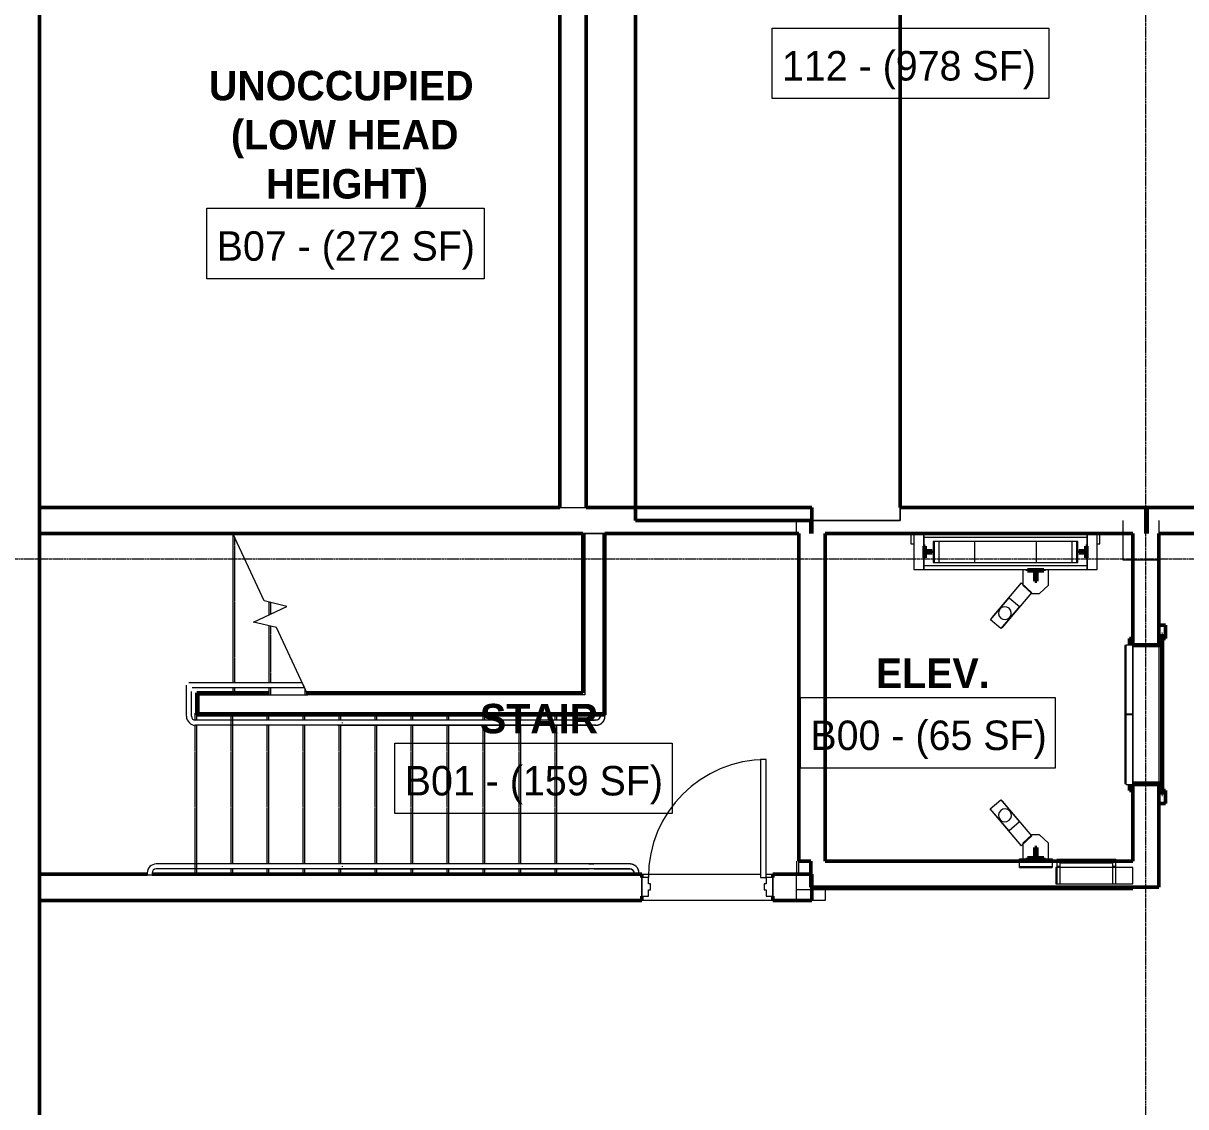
# Model space of a CAD drawing. Header units: inches. Extents: x -4235 to -464, y 9706 to 12365.
# Drawn here: x -3824.3 to -3469.1, y 11368 to 11698.9 of the extents above; entities that cross this region are included whole.
import ezdxf

# ---------------------------------------------------------------- set-up
doc = ezdxf.new("R2010")
doc.units = ezdxf.units.IN
doc.header["$MEASUREMENT"] = 0
doc.linetypes.add('Grid Line 1_2_', pattern=[0.875, 0.5, -0.125, 0.125, -0.125])
doc.linetypes.add('Overhead 1_16_', pattern=[0.101562, 0.0625, -0.039062])
for name, color, linetype, lineweight in [('0-1', 7, 'Continuous', 5), ('0-2', 7, 'Continuous', 9), ('A-AREA-IDEN', 2, 'Continuous', 9), ('A-DOOR-1', 90, 'Continuous', 20), ('A-DOOR-2', 7, 'Continuous', 9), ('A-DOOR-FRAM-1', 90, 'Continuous', 20), ('A-FLOR-1', 7, 'Continuous', 9), ('A-FLOR-2', 254, 'Continuous', 9), ('A-FLOR-3', 250, 'Continuous', 50), ('A-FLOR-5', 192, 'Continuous', 9), ('A-FLOR-HRAL-1', 7, 'Continuous', 9), ('A-FLOR-HRAL-2', 254, 'Continuous', 9), ('A-FLOR-MCUT-1', 50, 'Continuous', 13), ('A-GENM-1', 7, 'Continuous', 9), ('A-GENM-2', 254, 'Continuous', 9), ('A-GENM-3', 10, 'Continuous', 9), ('A-GENM-4', 250, 'Continuous', 50), ('A-WALL-1', 50, 'Continuous', 13), ('A-WALL-2', 250, 'Continuous', 50), ('A-WALL-3', 10, 'Continuous', 9), ('A-WALL-4', 254, 'Continuous', 9), ('A-WALL-5', 7, 'Continuous', 9), ('C-BLDG-PADS-1', 10, 'Continuous', 9), ('C-BLDG-PADS-2', 254, 'Continuous', 9), ('G-IMPT-1', 7, 'Continuous', 9), ('I-WALL-1', 250, 'Continuous', 50), ('I-WALL-2', 254, 'Continuous', 9), ('I-WALL-3', 10, 'Continuous', 9), ('Q-SPCQ-1', 7, 'Continuous', 9), ('S-FNDN-2', 254, 'Continuous', 9), ('S-FNDN-3', 10, 'Continuous', 9), ('S-FNDN-4', 7, 'Continuous', 9), ('S-FNDN-5', 32, 'Continuous', 50), ('S-GRID-1', 1, 'Grid Line 1_2_', 9), ('S-STRS-1', 10, 'Continuous', 9), ('S-STRS-2', 254, 'Continuous', 9), ('S-STRS-3', 7, 'Continuous', 9), ('S-STRS-4', 7, 'Overhead 1_16_', 9), ('S-STRS-5', 254, 'Overhead 1_16_', 9), ('S-STRS-MBND-1', 7, 'Continuous', 9)]:
    doc.layers.add(name, color=color, linetype=linetype, lineweight=lineweight)
doc.styles.add('Century Gothic', font='ufonts.com_century-gothic.ttf', dxfattribs={"height": 9})
doc.styles.add('Century Gothic_B', font='GOTHICB.TTF', dxfattribs={"height": 9})

# ---------------------------------------------------------------- blocks, each defined once
blk = doc.blocks.new('CTR  - Topography_rvt-1-BACKGROUND - BASEMENT')
at = {"layer": 'C-BLDG-PADS-1'}
for p, q in [((-3588.07, 11542.99), (-3588.07, 11546.99)), ((-3588.07, 11434.24), (-3588.07, 11438.99)), ((-3583.32, 11434.24), (-3588.07, 11434.24))]:
    blk.add_line(p, q, dxfattribs=at)
at = {"layer": 'C-BLDG-PADS-2'}
blk.add_line((-3579.32, 11434.24), (-3583.32, 11434.24), dxfattribs=at)
blk = doc.blocks.new('Otis_G2S_072320191620 - Duty_3500_Speed_150_Seismic_N_CwtLoc_L2_PitDepth_60_OpeningType_Front_CwtSafety_N_FRSAME_NPT-2444873-BACKGROUND - BASEMENT')
at = {"layer": 'G-IMPT-1'}
for p, q in [((92.16, 63.73), (94.66, 63.73)), ((93.18, 60.99), (93.18, 16.8)), ((99.64, 60.99), (93.18, 60.99)), ((93.19, 60.68), (93.19, 59.18)), ((99.63, 60.68), (93.19, 60.68)), ((98.16, 63.73), (100.82, 63.73)), ((99.63, 59.18), (99.63, 60.68)), ((99.64, 16.8), (99.64, 60.99)), ((100.82, 63.73), (100.94, 63.73)), ((100.82, 14.06), (100.82, 63.73)), ((100.94, 63.73), (100.94, 14.06)), ((93.19, 59.18), (99.63, 59.18)), ((93.18, 48.39), (93.18, 29.39)), ((99.64, 48.39), (93.18, 48.39)), ((99.64, 29.39), (99.64, 48.39)), ((17.26, 43.07), (6.69, 34.07)), ((11.25, 37.78), (17.95, 43.51)), ((17.3, 43.02), (17.26, 43.07)), ((17.95, 43.51), (20.68, 40.32)), ((73, 40.29), (75.71, 43.5)), ((75.71, 43.5), (82.45, 37.8)), ((76.43, 43.07), (76.33, 42.97)), ((86.99, 34.07), (76.43, 43.07)), ((9.75, 30.81), (20.32, 39.81)), ((20.68, 40.32), (13.98, 34.59)), ((14.21, 39.94), (14, 39.2)), ((14, 39.2), (14.09, 38.44)), ((14.68, 40.54), (14.21, 39.94)), ((15.35, 40.92), (14.68, 40.54)), ((16.12, 41.01), (15.35, 40.92)), ((16.85, 40.8), (16.12, 41.01)), ((17.46, 40.33), (16.85, 40.8)), ((17.83, 39.66), (17.46, 40.33)), ((17.92, 38.89), (17.83, 39.66)), ((20.32, 39.81), (20.21, 39.92)), ((79.73, 34.6), (73, 40.29)), ((73.46, 39.91), (73.37, 39.81)), ((73.37, 39.81), (83.93, 30.81)), ((75.85, 39.65), (75.76, 38.88)), ((76.22, 40.32), (75.85, 39.65)), ((76.82, 40.8), (76.22, 40.32)), ((77.56, 41.01), (76.82, 40.8)), ((78.32, 40.92), (77.56, 41.01)), ((78.99, 40.55), (78.32, 40.92)), ((79.47, 39.95), (78.99, 40.55)), ((79.68, 39.21), (79.47, 39.95)), ((79.6, 38.45), (79.68, 39.21)), ((13.98, 34.59), (11.25, 37.78)), ((14.09, 38.44), (14.47, 37.77)), ((14.47, 37.77), (15.07, 37.29)), ((15.07, 37.29), (15.81, 37.08)), ((15.81, 37.08), (16.57, 37.18)), ((16.57, 37.18), (17.24, 37.55)), ((17.24, 37.55), (17.72, 38.15)), ((17.72, 38.15), (17.92, 38.89)), ((75.76, 38.88), (75.97, 38.14)), ((75.97, 38.14), (76.45, 37.54)), ((76.45, 37.54), (77.12, 37.17)), ((77.12, 37.17), (77.89, 37.09)), ((77.89, 37.09), (78.63, 37.3)), ((78.63, 37.3), (79.23, 37.78)), ((79.23, 37.78), (79.6, 38.45)), ((82.45, 37.8), (79.73, 34.6)), ((7.44, 33.56), (2.69, 33.56)), ((2.69, 33.56), (2.69, 32.13)), ((6.69, 34.07), (9.75, 30.81)), ((10, 30.8), (7.44, 33.56)), ((86.24, 33.56), (83.68, 30.8)), ((83.93, 30.81), (86.99, 34.07)), ((90.99, 33.56), (86.24, 33.56)), ((90.99, 25.69), (90.99, 33.56)), ((7.44, 25.69), (10, 28.45)), ((10, 28.45), (10, 30.8)), ((83.68, 30.8), (83.68, 28.45)), ((83.68, 28.45), (86.24, 25.69)), ((93.18, 29.39), (99.64, 29.39)), ((2.69, 27.13), (2.69, 25.69)), ((2.69, 25.69), (7.44, 25.69)), ((86.24, 25.69), (90.99, 25.69)), ((93.19, 18.61), (93.19, 17.11)), ((99.63, 18.61), (93.19, 18.61)), ((99.63, 17.11), (99.63, 18.61)), ((93.18, 16.8), (99.64, 16.8)), ((93.19, 17.11), (99.63, 17.11))]:
    blk.add_line(p, q, dxfattribs=at)
blk = doc.blocks.new('Otis_G2S_072320191620 - Otis_G2S_072320191620-2295120-BACKGROUND - BASEMENT')
at = {"layer": 'A-GENM-1'}
for p, q in [((102, 67.78), (98.85, 67.78)), ((98.85, 67.78), (98.85, 66.89)), ((102, 66.89), (91.02, 66.89)), ((91.02, 66.89), (91.02, 63.94)), ((102, 63.94), (91.02, 63.94)), ((91.02, 63.94), (91.02, 63.74)), ((91.02, 63.74), (91.02, 14.06)), ((91.02, 63.74), (102, 63.74)), ((92.16, 14.06), (92.16, 63.74)), ((2, 34.63), (2.68, 34.63)), ((2.68, 34.63), (2.68, 32.13)), ((2.68, 27.13), (2.68, 24.63)), ((2.68, 24.63), (2, 24.63)), ((2.5, 23.14), (2, 23.14)), ((2, 22.14), (2.5, 22.14)), ((2.5, 22.14), (2.5, 23.14)), ((2.5, 6.14), (2.5, 22.14)), ((91.02, 14.06), (91.02, 13.86)), ((94.66, 14.06), (91.02, 14.06)), ((91.02, 13.86), (102, 13.86)), ((91.02, 13.86), (91.02, 10.91)), ((91.02, 10.91), (102, 10.91)), ((102, 14.06), (98.16, 14.06)), ((98.85, 10.91), (98.85, 10.02)), ((98.85, 10.02), (102, 10.02)), ((2.5, 6.14), (2, 6.14)), ((2, 5.14), (2.5, 5.14)), ((2.5, 5.14), (2.5, 6.14)), ((46.81, 2.41), (25.69, 2.41)), ((25.69, 2.41), (25.69, 2)), ((46.62, 1.25), (46.81, 1.25)), ((67.81, 2.41), (46.81, 2.41)), ((46.81, 2.41), (46.81, 1.25)), ((46.81, 1.25), (46.81, 2.41)), ((46.81, 1.25), (46.87, 1.25)), ((67.81, 2), (67.81, 2.41))]:
    blk.add_line(p, q, dxfattribs=at)
at = {"layer": 'A-GENM-2'}
for p, q in [((0, 23.5), (-4.99, 23.5)), ((-4.99, 23.5), (-4.99, 0)), ((0.5, 23.14), (-4.99, 23.14)), ((-4.99, 23.14), (-4.99, 22.14)), ((-4.99, 22.14), (0.5, 22.14)), ((0, 0), (0, 23.5)), ((2, 23.14), (0.5, 23.14)), ((0.5, 23.14), (0.5, 22.14)), ((0.5, 22.14), (2, 22.14)), ((0.5, 6.14), (-4.99, 6.14)), ((-4.99, 6.14), (-4.99, 5.14)), ((-4.99, 5.14), (0.5, 5.14)), ((2, 6.14), (0.5, 6.14)), ((0.5, 6.14), (0.5, 5.14)), ((0.5, 5.14), (2, 5.14))]:
    blk.add_line(p, q, dxfattribs=at)
at = {"layer": 'A-GENM-3'}
for p, q in [((102, 66.89), (102, 67.78)), ((102, 66.89), (102, 67.78)), ((102, 63.94), (102, 66.89)), ((102, 63.94), (102, 66.89)), ((102, 63.94), (102, 66.89)), ((102, 63.74), (102, 63.94)), ((102, 63.74), (102, 63.94)), ((102, 63.74), (102, 63.94)), ((102, 63.74), (102, 63.94)), ((0, 34.63), (0.37, 34.63)), ((0, 34.63), (0, 24.63)), ((0.37, 34.63), (2, 34.63)), ((0.37, 34.63), (0.37, 24.63)), ((0.37, 24.63), (0, 24.63)), ((2, 24.63), (0.37, 24.63)), ((1.5, 22.14), (1.5, 6.14)), ((102, 13.86), (102, 14.06)), ((102, 13.86), (102, 14.06)), ((102, 13.86), (102, 14.06)), ((102, 13.86), (102, 14.06)), ((102, 10.91), (102, 13.86)), ((102, 10.91), (102, 13.86)), ((102, 10.91), (102, 13.86)), ((102, 10.02), (102, 10.91)), ((102, 10.02), (102, 10.91)), ((-4.99, 0), (0, 0))]:
    blk.add_line(p, q, dxfattribs=at)
at = {"layer": 'A-GENM-4'}
for p, q in [((98.16, 63.74), (94.66, 63.74)), ((94.66, 63.74), (94.66, 63.43)), ((94.66, 63.43), (96.1, 63.43)), ((96.1, 63.43), (96.1, 61.3)), ((96.1, 61.3), (96.72, 61.3)), ((96.72, 61.3), (96.72, 63.43)), ((96.72, 63.43), (98.16, 63.43)), ((98.16, 63.43), (98.16, 63.74)), ((2.97, 32.13), (2.66, 32.13)), ((2.66, 32.13), (2.66, 27.13)), ((2.97, 29.94), (2.97, 32.13)), ((90.96, 32.13), (90.65, 32.13)), ((90.65, 32.13), (90.65, 29.94)), ((90.96, 27.13), (90.96, 32.13)), ((6.16, 29.94), (2.97, 29.94)), ((2.97, 27.13), (2.97, 29.31)), ((2.97, 29.31), (6.16, 29.31)), ((6.16, 29.31), (6.16, 29.94)), ((90.65, 29.94), (87.46, 29.94)), ((87.46, 29.94), (87.46, 29.31)), ((87.46, 29.31), (90.65, 29.31)), ((90.65, 29.31), (90.65, 27.13)), ((2.66, 27.13), (2.97, 27.13)), ((90.65, 27.13), (90.96, 27.13)), ((96.1, 14.37), (94.66, 14.37)), ((94.66, 14.37), (94.66, 14.06)), ((96.72, 16.5), (96.1, 16.5)), ((96.1, 16.5), (96.1, 14.37)), ((96.72, 14.37), (96.72, 16.5)), ((98.16, 14.37), (96.72, 14.37)), ((98.16, 14.06), (98.16, 14.37)), ((94.66, 14.06), (98.16, 14.06)), ((25.44, 0.96), (23.6, 0.96)), ((23.6, 0.96), (23.6, 0.25)), ((23.6, 0.25), (23.73, 0.25)), ((23.73, 0.25), (23.73, 0.83)), ((23.73, 0.83), (25.44, 0.83)), ((70.02, 0.96), (68.06, 0.96)), ((68.06, 0.83), (69.9, 0.83)), ((69.9, 0.83), (69.9, 0.25)), ((69.9, 0.25), (70.02, 0.25)), ((70.02, 0.25), (70.02, 0.96)), ((25.69, 0), (25.69, -8.52)), ((25.81, -8.64), (25.81, 0)), ((67.81, 0), (67.81, -8.64)), ((67.94, -8.52), (67.94, 0)), ((23.73, -8), (23.6, -8)), ((23.6, -8), (23.6, -8.64)), ((23.6, -8.64), (25.81, -8.64)), ((23.73, -8.52), (23.73, -8)), ((25.69, -8.52), (23.73, -8.52)), ((67.81, -8.64), (70.02, -8.64)), ((69.9, -8.52), (67.94, -8.52)), ((70.02, -8), (69.9, -8)), ((69.9, -8), (69.9, -8.52)), ((70.02, -8.64), (70.02, -8))]:
    blk.add_line(p, q, dxfattribs=at)
blk.add_blockref('Otis_G2S_072320191620 - Duty_3500_Speed_150_Seismic_N_CwtLoc_L2_PitDepth_60_OpeningType_Front_CwtSafety_N_FRSAME_NPT-2444873-BACKGROUND - BASEMENT', (0, 0))
blk = doc.blocks.new('HOLLOW METAL - STAIR DOOR 3-0 x 7-0-2453423-BACKGROUND - BASEMENT')
at = {"layer": 'A-DOOR-1'}
for p, q in [((18, 39.25), (16.25, 39.25)), ((16.25, 39.25), (16.25, 3.25)), ((18, 3.25), (18, 39.25)), ((16.25, 3.25), (18, 3.25))]:
    blk.add_line(p, q, dxfattribs=at)
at = {"layer": 'A-DOOR-2'}
blk.add_arc((18, 3.25), 36, 90, 180, dxfattribs=at)
at = {"layer": 'A-DOOR-FRAM-1'}
for p, q in [((-18, 3.25), (-20, 3.25)), ((-20, 3.25), (-20, -2.5)), ((-18, 1.3125), (-18, 3.25)), ((-17.375, 1.3125), (-18, 1.3125)), ((-17.375, -0.5625), (-17.375, 1.3125)), ((18, 1.3125), (17.375, 1.3125)), ((17.375, 1.3125), (17.375, -0.5625)), ((18, 3.25), (18, 1.3125)), ((20, 3.25), (18, 3.25)), ((20, -2.5), (20, 3.25)), ((-20, -2.5), (-18, -2.5)), ((-18, -2.5), (-18, -0.5625)), ((-18, -0.5625), (-17.375, -0.5625)), ((17.375, -0.5625), (18, -0.5625)), ((18, -0.5625), (18, -2.5)), ((18, -2.5), (20, -2.5))]:
    blk.add_line(p, q, dxfattribs=at)
blk = doc.blocks.new('Elevator Door-Center - 48_ x 84_-2010370-BACKGROUND - BASEMENT')
at = {"layer": 'Q-SPCQ-1'}
for p, q in [((-25.22, 6), (-4.03, 6)), ((-25.22, 6), (-25.22, 4)), ((-4.03, 4), (-25.22, 4)), ((-4.03, 4), (-4.03, 6)), ((-3.78, 6), (17.41, 6)), ((-3.78, 4), (-3.78, 6)), ((17.41, 4), (-3.78, 4)), ((17.41, 6), (17.41, 4))]:
    blk.add_line(p, q, dxfattribs=at)
blk = doc.blocks.new('Top Rail Type - Top Rail_Internal_-2365532-BACKGROUND - BASEMENT')
at = {"layer": 'A-FLOR-HRAL-1'}
for p, q in [((-3651.46, 11442.11), (-3728.15, 11442.11)), ((-3726.75, 11441.29), (-3726.75, 11441.44)), ((-3638.95, 11442.11), (-3650, 11442.11)), ((-3728.15, 11440.61), (-3651.46, 11440.61)), ((-3650, 11440.61), (-3638.95, 11440.61)), ((-3637.7, 11439.36), (-3637.7, 11438.99)), ((-3636.2, 11438.99), (-3636.2, 11439.36))]:
    blk.add_line(p, q, dxfattribs=at)
at = {"layer": 'A-FLOR-HRAL-1', "flags": 128}
for points in [[(-3651.46, 11442.11), (-3651.37, 11442.11), (-3651.27, 11442.11), (-3651.17, 11442.11), (-3651.07, 11442.11), (-3650.97, 11442.11), (-3650.86, 11442.11), (-3650.76, 11442.11), (-3650.65, 11442.11), (-3650.55, 11442.11), (-3650.44, 11442.11), (-3650.33, 11442.11), (-3650.22, 11442.11), (-3650.11, 11442.11), (-3650, 11442.11), (-3650, 11442.11)], [(-3636.2, 11439.36), (-3636.2, 11439.47), (-3636.21, 11439.58), (-3636.22, 11439.69), (-3636.23, 11439.8), (-3636.25, 11439.91), (-3636.28, 11440.02), (-3636.31, 11440.12), (-3636.34, 11440.23), (-3636.38, 11440.33), (-3636.42, 11440.44), (-3636.46, 11440.54), (-3636.51, 11440.63), (-3636.56, 11440.73), (-3636.62, 11440.83), (-3636.68, 11440.92), (-3636.74, 11441.01), (-3636.81, 11441.09), (-3636.88, 11441.18), (-3636.96, 11441.26), (-3637.03, 11441.34), (-3637.11, 11441.41), (-3637.2, 11441.48), (-3637.28, 11441.55), (-3637.37, 11441.62), (-3637.46, 11441.68), (-3637.56, 11441.74), (-3637.65, 11441.79), (-3637.75, 11441.84), (-3637.85, 11441.89), (-3637.95, 11441.93), (-3638.06, 11441.97), (-3638.16, 11442), (-3638.27, 11442.03), (-3638.37, 11442.05), (-3638.48, 11442.07), (-3638.59, 11442.09), (-3638.7, 11442.1), (-3638.81, 11442.11), (-3638.92, 11442.11), (-3638.95, 11442.11)], [(-3650, 11440.61), (-3650.11, 11440.61), (-3650.22, 11440.61), (-3650.33, 11440.61), (-3650.44, 11440.61), (-3650.54, 11440.61), (-3650.65, 11440.61), (-3650.76, 11440.61), (-3650.86, 11440.61), (-3650.97, 11440.61), (-3651.07, 11440.61), (-3651.17, 11440.61), (-3651.27, 11440.61), (-3651.36, 11440.61), (-3651.46, 11440.61), (-3651.46, 11440.61)], [(-3638.95, 11440.61), (-3638.9, 11440.61), (-3638.85, 11440.61), (-3638.8, 11440.61), (-3638.75, 11440.6), (-3638.7, 11440.59), (-3638.65, 11440.58), (-3638.6, 11440.57), (-3638.56, 11440.55), (-3638.51, 11440.53), (-3638.46, 11440.52), (-3638.42, 11440.5), (-3638.37, 11440.47), (-3638.33, 11440.45), (-3638.28, 11440.42), (-3638.24, 11440.4), (-3638.2, 11440.37), (-3638.16, 11440.34), (-3638.12, 11440.3), (-3638.09, 11440.27), (-3638.05, 11440.24), (-3638.02, 11440.2), (-3637.99, 11440.16), (-3637.95, 11440.12), (-3637.92, 11440.08), (-3637.9, 11440.04), (-3637.87, 11440), (-3637.85, 11439.95), (-3637.82, 11439.91), (-3637.8, 11439.86), (-3637.78, 11439.82), (-3637.77, 11439.77), (-3637.75, 11439.72), (-3637.74, 11439.67), (-3637.73, 11439.63), (-3637.72, 11439.58), (-3637.71, 11439.53), (-3637.7, 11439.48), (-3637.7, 11439.43), (-3637.7, 11439.38), (-3637.7, 11439.36)]]:
    blk.add_lwpolyline(points, dxfattribs=at)
at = {"layer": 'A-FLOR-HRAL-2'}
for p, q in [((-3637.7, 11438.99), (-3637.7, 11438.74)), ((-3636.86, 11438.74), (-3637.04, 11438.74)), ((-3636.2, 11438.74), (-3636.2, 11438.95))]:
    blk.add_line(p, q, dxfattribs=at)
blk = doc.blocks.new('Top Rail Type - Top Rail_Internal_-V11-BACKGROUND - BASEMENT')
at = {"layer": 'A-FLOR-HRAL-1'}
for p, q in [((-3771.9, 11442.11), (-3783.7, 11442.11)), ((-3770.84, 11442.11), (-3771.9, 11442.11)), ((-3651.06, 11442.11), (-3770.84, 11442.11)), ((-3650, 11442.11), (-3651.06, 11442.11)), ((-3638.95, 11442.11), (-3650, 11442.11)), ((-3786.45, 11439.36), (-3786.45, 11438.74)), ((-3784.95, 11438.74), (-3786.45, 11438.74)), ((-3784.95, 11439.36), (-3784.95, 11438.74)), ((-3771.9, 11440.61), (-3783.7, 11440.61)), ((-3770.84, 11440.61), (-3771.9, 11440.61)), ((-3651.06, 11440.61), (-3770.84, 11440.61)), ((-3650, 11440.61), (-3651.06, 11440.61)), ((-3638.95, 11440.61), (-3650, 11440.61)), ((-3637.7, 11438.99), (-3637.7, 11439.36)), ((-3636.2, 11438.99), (-3636.2, 11439.36))]:
    blk.add_line(p, q, dxfattribs=at)
for centre, radius, start, end in [((-3783.7, 11439.36), 2.75, 90, 180), ((-3638.95, 11439.36), 2.75, 0, 90), ((-3783.7, 11439.36), 1.25, 90, 180), ((-3638.95, 11439.36), 1.25, 0, 90)]:
    blk.add_arc(centre, radius, start, end, dxfattribs=at)
at = {"layer": 'A-FLOR-HRAL-2'}
for p, q in [((-3637.7, 11438.74), (-3637.7, 11438.99)), ((-3637.7, 11438.74), (-3636.2, 11438.74)), ((-3636.2, 11438.74), (-3636.2, 11438.95))]:
    blk.add_line(p, q, dxfattribs=at)
blk = doc.blocks.new('Top Rail Type - Top Rail_Internal_-2388295-BACKGROUND - BASEMENT')
at = {"layer": 'A-FLOR-HRAL-1'}
for p, q in [((-3648.07, 11487.61), (-3648.07, 11487.24)), ((-3646.57, 11487.24), (-3646.57, 11487.61)), ((-3651.21, 11485.99), (-3728.15, 11485.99)), ((-3728.15, 11484.49), (-3651.21, 11484.49)), ((-3726.75, 11485.16), (-3726.75, 11485.32)), ((-3649.32, 11485.99), (-3649.75, 11485.99)), ((-3649.75, 11484.49), (-3649.32, 11484.49))]:
    blk.add_line(p, q, dxfattribs=at)
at = {"layer": 'A-FLOR-HRAL-1', "flags": 128}
for points in [[(-3651.21, 11485.99), (-3651.12, 11485.99), (-3651.02, 11485.99), (-3650.92, 11485.99), (-3650.82, 11485.99), (-3650.72, 11485.99), (-3650.61, 11485.99), (-3650.51, 11485.99), (-3650.4, 11485.99), (-3650.3, 11485.99), (-3650.19, 11485.99), (-3650.08, 11485.99), (-3649.97, 11485.99), (-3649.86, 11485.99), (-3649.75, 11485.99), (-3649.75, 11485.99)], [(-3649.75, 11484.49), (-3649.86, 11484.49), (-3649.97, 11484.49), (-3650.08, 11484.49), (-3650.19, 11484.49), (-3650.29, 11484.49), (-3650.4, 11484.49), (-3650.51, 11484.49), (-3650.61, 11484.49), (-3650.72, 11484.49), (-3650.82, 11484.49), (-3650.92, 11484.49), (-3651.02, 11484.49), (-3651.11, 11484.49), (-3651.21, 11484.49), (-3651.21, 11484.49)], [(-3649.32, 11484.49), (-3649.21, 11484.49), (-3649.1, 11484.5), (-3648.99, 11484.51), (-3648.89, 11484.52), (-3648.78, 11484.54), (-3648.67, 11484.57), (-3648.56, 11484.6), (-3648.46, 11484.63), (-3648.35, 11484.67), (-3648.25, 11484.71), (-3648.15, 11484.75), (-3648.05, 11484.8), (-3647.96, 11484.85), (-3647.86, 11484.91), (-3647.77, 11484.97), (-3647.68, 11485.03), (-3647.59, 11485.1), (-3647.51, 11485.17), (-3647.43, 11485.25), (-3647.35, 11485.32), (-3647.28, 11485.4), (-3647.2, 11485.49), (-3647.14, 11485.57), (-3647.07, 11485.66), (-3647.01, 11485.75), (-3646.95, 11485.85), (-3646.9, 11485.94), (-3646.85, 11486.04), (-3646.8, 11486.14), (-3646.76, 11486.24), (-3646.72, 11486.35), (-3646.69, 11486.45), (-3646.66, 11486.56), (-3646.63, 11486.66), (-3646.61, 11486.77), (-3646.6, 11486.88), (-3646.59, 11486.99), (-3646.58, 11487.1), (-3646.57, 11487.21), (-3646.57, 11487.24)], [(-3648.07, 11487.24), (-3648.07, 11487.19), (-3648.08, 11487.14), (-3648.08, 11487.09), (-3648.09, 11487.04), (-3648.1, 11486.99), (-3648.11, 11486.94), (-3648.12, 11486.89), (-3648.14, 11486.85), (-3648.15, 11486.8), (-3648.17, 11486.75), (-3648.19, 11486.71), (-3648.21, 11486.66), (-3648.24, 11486.62), (-3648.26, 11486.58), (-3648.29, 11486.53), (-3648.32, 11486.49), (-3648.35, 11486.45), (-3648.38, 11486.42), (-3648.42, 11486.38), (-3648.45, 11486.34), (-3648.49, 11486.31), (-3648.53, 11486.28), (-3648.57, 11486.24), (-3648.61, 11486.22), (-3648.65, 11486.19), (-3648.69, 11486.16), (-3648.73, 11486.14), (-3648.78, 11486.11), (-3648.82, 11486.09), (-3648.87, 11486.07), (-3648.92, 11486.06), (-3648.97, 11486.04), (-3649.01, 11486.03), (-3649.06, 11486.02), (-3649.11, 11486.01), (-3649.16, 11486), (-3649.21, 11485.99), (-3649.26, 11485.99), (-3649.31, 11485.99), (-3649.32, 11485.99)]]:
    blk.add_lwpolyline(points, dxfattribs=at)
at = {"layer": 'A-FLOR-HRAL-2'}
for p, q in [((-3648.07, 11487.86), (-3648.07, 11487.61)), ((-3647.42, 11487.86), (-3647.2, 11487.86)), ((-3646.57, 11487.61), (-3646.57, 11487.86))]:
    blk.add_line(p, q, dxfattribs=at)
blk = doc.blocks.new('Top Rail Type - Top Rail_Internal_-V13-BACKGROUND - BASEMENT')
at = {"layer": 'A-FLOR-HRAL-1'}
for p, q in [((-3774.45, 11494.74), (-3774.45, 11496.74)), ((-3774.45, 11487.24), (-3774.45, 11494.74)), ((-3773.7, 11497.49), (-3772.76, 11497.49)), ((-3772.95, 11487.24), (-3772.95, 11494.74)), ((-3772.76, 11497.49), (-3739.11, 11497.49)), ((-3772.76, 11495.99), (-3738.41, 11495.99)), ((-3738.41, 11495.99), (-3739.11, 11497.49)), ((-3648.07, 11487.61), (-3648.07, 11487.24)), ((-3646.57, 11487.61), (-3646.57, 11487.24)), ((-3760.9, 11485.99), (-3771.7, 11485.99)), ((-3760.9, 11484.49), (-3771.7, 11484.49)), ((-3759.84, 11485.99), (-3760.9, 11485.99)), ((-3759.84, 11484.49), (-3760.9, 11484.49)), ((-3650.81, 11485.99), (-3759.84, 11485.99)), ((-3650.81, 11484.49), (-3759.84, 11484.49)), ((-3649.75, 11485.99), (-3650.81, 11485.99)), ((-3649.75, 11484.49), (-3650.81, 11484.49)), ((-3649.32, 11485.99), (-3649.75, 11485.99)), ((-3649.32, 11484.49), (-3649.75, 11484.49))]:
    blk.add_line(p, q, dxfattribs=at)
for centre, radius, start, end in [((-3771.7, 11487.24), 2.75, 180, 270), ((-3771.7, 11487.24), 1.25, 180, 270), ((-3649.32, 11487.24), 1.25, 270, 0), ((-3649.32, 11487.24), 2.75, 270, 0)]:
    blk.add_arc(centre, radius, start, end, dxfattribs=at)
at = {"layer": 'A-FLOR-HRAL-2'}
for p, q in [((-3646.57, 11487.86), (-3648.07, 11487.86)), ((-3648.07, 11487.86), (-3648.07, 11487.61)), ((-3646.57, 11487.86), (-3646.57, 11487.61))]:
    blk.add_line(p, q, dxfattribs=at)
blk = doc.blocks.new('Fire-Smoke-Curtain_Custom_DoorSystems_DSI-SD - Multiple Roller Over Under-2460712-BACKGROUND - BASEMENT')
at = {"layer": 'A-GENM-1'}
for p, q in [((-23.21, -1.13), (-23.21, -1.06)), ((-23.21, -1.38), (23.21, -1.38)), ((-21, -0.63), (21, -0.63)), ((23.21, -1.06), (23.21, -1.13))]:
    blk.add_line(p, q, dxfattribs=at)
at = {"layer": 'A-GENM-4'}
for p, q in [((-23.21, 0), (-27.21, 0)), ((-27.21, 0), (-27.21, -2)), ((-27.21, -2), (-23.21, -2)), ((-24.46, -1.13), (-24.46, -0.88)), ((-24.46, -0.88), (-23.21, -0.88)), ((24.46, -0.9), (-24.46, -0.9)), ((-24.46, -0.9), (-24.46, -1.06)), ((-24.46, -1.06), (24.46, -1.06)), ((-23.21, -1.13), (-24.46, -1.13)), ((-23.21, -0.88), (-23.21, 0)), ((-23.21, -2), (-23.21, -1.13)), ((27.21, 0), (23.21, 0)), ((23.21, 0), (23.21, -0.88)), ((23.21, -0.88), (24.46, -0.88)), ((24.46, -1.13), (23.21, -1.13)), ((23.21, -1.13), (23.21, -2)), ((23.21, -2), (27.21, -2)), ((24.46, -0.88), (24.46, -1.13)), ((24.46, -1.06), (24.46, -0.9)), ((27.21, -2), (27.21, 0))]:
    blk.add_line(p, q, dxfattribs=at)
blk = doc.blocks.new('CTR - 1st Phase -Stairs _ Elevators_rvt-1-BACKGROUND - BASEMENT')
at = {"layer": 'A-FLOR-1'}
for p, q in [((-3477.32, 11509.05), (-3476.8, 11509.05)), ((-3485.32, 11487.61), (-3485.32, 11487.86)), ((-3476.8, 11466.43), (-3477.32, 11466.43))]:
    blk.add_line(p, q, dxfattribs=at)
at = {"layer": 'A-FLOR-2'}
for p, q in [((-3485.32, 11509.05), (-3477.32, 11509.05)), ((-3485.32, 11508.93), (-3485.32, 11509.05)), ((-3485.32, 11487.86), (-3485.32, 11508.8)), ((-3485.32, 11466.8), (-3485.32, 11487.61)), ((-3485.32, 11466.43), (-3485.32, 11466.68)), ((-3477.32, 11466.43), (-3485.32, 11466.43))]:
    blk.add_line(p, q, dxfattribs=at)
at = {"layer": 'A-FLOR-3'}
for p, q in [((-3637.21, 11774.99), (-3637.21, 11546.99)), ((-3556.35, 11550.99), (-3556.35, 11774.99)), ((-3637.21, 11546.99), (-3583.7, 11546.99))]:
    blk.add_line(p, q, dxfattribs=at)
at = {"layer": 'A-FLOR-MCUT-1'}
for p, q in [((-3556.35, 11546.99), (-3556.35, 11550.99)), ((-3583.7, 11546.99), (-3556.35, 11546.99))]:
    blk.add_line(p, q, dxfattribs=at)
at = {"layer": 'A-WALL-1'}
for p, q in [((-3556.35, 11550.99), (-3556.35, 11546.99)), ((-3556.35, 11546.99), (-3583.7, 11546.99)), ((-3652.7, 11542.99), (-3653.32, 11542.99)), ((-3647.2, 11542.99), (-3652.7, 11542.99)), ((-3652.7, 11542.99), (-3652.7, 11493.74)), ((-3646.57, 11542.99), (-3647.2, 11542.99)), ((-3647.2, 11542.99), (-3647.2, 11488.24)), ((-3770.7, 11493.74), (-3770.7, 11488.24)), ((-3749.32, 11493.74), (-3770.7, 11493.74)), ((-3653.32, 11493.74), (-3737.36, 11493.74)), ((-3652.7, 11493.74), (-3653.32, 11493.74)), ((-3653.32, 11488.24), (-3770.7, 11488.24)), ((-3652.7, 11488.24), (-3653.32, 11488.24)), ((-3647.2, 11488.24), (-3652.7, 11488.24))]:
    blk.add_line(p, q, dxfattribs=at)
at = {"layer": 'A-WALL-2'}
for p, q in [((-3660.32, 11774.99), (-3660.32, 11550.99)), ((-3652.32, 11550.99), (-3652.32, 11774.99)), ((-3660.32, 11550.99), (-3819.32, 11550.99)), ((-3819.32, 11550.99), (-3819.32, 11542.99)), ((-3583.32, 11550.99), (-3652.32, 11550.99)), ((-3583.32, 11542.99), (-3583.32, 11550.99)), ((-3480.95, 11550.99), (-3556.35, 11550.99)), ((-3203.32, 11550.99), (-3481.32, 11550.99)), ((-3481.32, 11550.99), (-3481.32, 11542.99)), ((-3480.95, 11542.99), (-3480.95, 11550.99)), ((-3583.7, 11546.99), (-3583.7, 11542.99)), ((-3819.32, 11542.99), (-3653.32, 11542.99)), ((-3646.57, 11542.99), (-3587.32, 11542.99)), ((-3587.32, 11542.99), (-3587.32, 11442.99)), ((-3579.32, 11542.99), (-3485.32, 11542.99)), ((-3579.32, 11442.99), (-3579.32, 11542.99)), ((-3485.32, 11542.99), (-3485.32, 11509.05)), ((-3477.32, 11542.99), (-3203.32, 11542.99)), ((-3477.32, 11509.05), (-3477.32, 11542.99)), ((-3485.32, 11509.05), (-3477.32, 11509.05)), ((-3477.32, 11466.43), (-3485.32, 11466.43)), ((-3485.32, 11466.43), (-3485.32, 11442.99)), ((-3477.32, 11434.99), (-3477.32, 11466.43)), ((-3587.32, 11442.99), (-3583.7, 11442.99)), ((-3583.7, 11442.99), (-3583.7, 11434.99)), ((-3485.32, 11442.99), (-3579.32, 11442.99)), ((-3786.45, 11438.99), (-3819.32, 11438.99)), ((-3819.32, 11438.99), (-3819.32, 11430.99)), ((-3635.32, 11438.99), (-3784.95, 11438.99)), ((-3635.32, 11437.99), (-3635.32, 11438.99)), ((-3583.32, 11438.99), (-3595.32, 11438.99)), ((-3595.32, 11438.99), (-3595.32, 11437.99)), ((-3583.32, 11430.99), (-3583.32, 11438.99)), ((-3583.7, 11434.99), (-3485.32, 11434.99)), ((-3485.32, 11434.99), (-3477.32, 11434.99)), ((-3819.32, 11430.99), (-3635.32, 11430.99)), ((-3635.32, 11430.99), (-3635.32, 11432.24)), ((-3595.32, 11432.24), (-3595.32, 11430.99)), ((-3595.32, 11430.99), (-3583.32, 11430.99))]:
    blk.add_line(p, q, dxfattribs=at)
at = {"layer": 'A-WALL-3'}
for p, q in [((-3480.95, 11550.99), (-3481.32, 11550.99)), ((-3481.32, 11546.99), (-3481.32, 11550.99)), ((-3480.95, 11550.99), (-3481.32, 11550.99)), ((-3480.95, 11546.99), (-3480.95, 11550.99)), ((-3583.7, 11542.99), (-3583.7, 11546.99)), ((-3583.32, 11542.99), (-3583.32, 11546.99)), ((-3481.32, 11542.99), (-3481.32, 11546.99)), ((-3480.95, 11546.99), (-3480.95, 11542.99)), ((-3477.32, 11510.89), (-3477.32, 11515.01)), ((-3477.32, 11460.59), (-3477.32, 11464.71)), ((-3635.32, 11432.24), (-3635.32, 11437.99)), ((-3595.32, 11437.99), (-3595.32, 11432.24)), ((-3583.7, 11434.99), (-3583.7, 11438.99)), ((-3583.32, 11438.99), (-3583.7, 11438.99)), ((-3583.32, 11434.99), (-3583.32, 11438.99)), ((-3583.7, 11434.99), (-3583.32, 11434.99))]:
    blk.add_line(p, q, dxfattribs=at)
at = {"layer": 'A-WALL-4'}
for p, q in [((-3481.32, 11550.99), (-3556.35, 11550.99)), ((-3203.32, 11550.99), (-3480.95, 11550.99)), ((-3588.07, 11542.99), (-3587.32, 11542.99)), ((-3587.32, 11542.99), (-3587.32, 11442.99)), ((-3579.32, 11542.99), (-3485.32, 11542.99)), ((-3579.32, 11442.99), (-3579.32, 11542.99)), ((-3485.32, 11542.99), (-3485.32, 11509.05)), ((-3477.32, 11542.99), (-3476.57, 11542.99)), ((-3477.32, 11515.01), (-3477.32, 11542.99)), ((-3477.32, 11509.05), (-3485.32, 11509.05)), ((-3477.32, 11509.05), (-3477.32, 11510.89)), ((-3485.32, 11466.43), (-3477.32, 11466.43)), ((-3485.32, 11466.43), (-3485.32, 11442.99)), ((-3477.32, 11464.71), (-3477.32, 11466.43)), ((-3477.32, 11434.99), (-3477.32, 11460.59)), ((-3583.7, 11438.99), (-3583.7, 11442.99)), ((-3508.47, 11442.99), (-3579.32, 11442.99)), ((-3491.47, 11442.99), (-3507.47, 11442.99)), ((-3485.32, 11442.99), (-3490.47, 11442.99)), ((-3635.32, 11437.99), (-3635.32, 11438.99)), ((-3595.32, 11438.99), (-3595.32, 11437.99)), ((-3583.7, 11438.99), (-3588.07, 11438.99)), ((-3588.07, 11430.99), (-3588.07, 11434.24)), ((-3583.32, 11434.99), (-3485.32, 11434.99)), ((-3583.32, 11430.99), (-3583.32, 11434.99)), ((-3477.32, 11434.99), (-3485.32, 11434.99)), ((-3635.32, 11430.99), (-3635.32, 11432.24)), ((-3595.32, 11432.24), (-3595.32, 11430.99)), ((-3588.07, 11430.99), (-3583.32, 11430.99))]:
    blk.add_line(p, q, dxfattribs=at)
at = {"layer": 'A-WALL-5'}
for p, q in [((-3635.32, 11438.99), (-3599.07, 11438.99)), ((-3597.32, 11438.99), (-3595.32, 11438.99)), ((-3595.32, 11430.99), (-3635.32, 11430.99))]:
    blk.add_line(p, q, dxfattribs=at)
at = {"layer": 'I-WALL-1'}
for p, q in [((-3653.32, 11542.99), (-3653.32, 11494.36)), ((-3646.57, 11487.61), (-3646.57, 11542.99)), ((-3749.32, 11494.36), (-3771.32, 11494.36)), ((-3771.32, 11494.36), (-3771.32, 11493.74)), ((-3771.32, 11493.74), (-3771.32, 11488.24)), ((-3653.32, 11494.36), (-3737.65, 11494.36)), ((-3771.32, 11488.24), (-3771.32, 11487.61)), ((-3771.32, 11487.61), (-3653.32, 11487.61)), ((-3653.32, 11487.61), (-3647.2, 11487.61)), ((-3647.2, 11487.61), (-3646.57, 11487.61))]:
    blk.add_line(p, q, dxfattribs=at)
at = {"layer": 'I-WALL-2'}
for p, q in [((-3653.32, 11542.99), (-3653.32, 11494.36)), ((-3646.57, 11487.86), (-3646.57, 11542.99)), ((-3653.32, 11494.36), (-3737.65, 11494.36)), ((-3661.32, 11487.61), (-3653.32, 11487.61)), ((-3648.07, 11487.61), (-3653.32, 11487.61))]:
    blk.add_line(p, q, dxfattribs=at)
at = {"layer": 'I-WALL-3'}
blk.add_line((-3653.32, 11542.99), (-3646.57, 11542.99), dxfattribs=at)
at = {"layer": 'S-FNDN-2'}
for p, q in [((-3579.32, 11442.99), (-3508.47, 11442.99)), ((-3507.47, 11442.99), (-3491.47, 11442.99)), ((-3490.47, 11442.99), (-3485.32, 11442.99)), ((-3583.32, 11434.24), (-3588.07, 11434.24))]:
    blk.add_line(p, q, dxfattribs=at)
at = {"layer": 'S-FNDN-3'}
for p, q in [((-3488.32, 11546.99), (-3488.32, 11542.99)), ((-3485.32, 11534.99), (-3477.32, 11534.99)), ((-3519.95, 11442.99), (-3579.32, 11442.99)), ((-3508.47, 11442.99), (-3509.95, 11442.99)), ((-3485.32, 11442.99), (-3490.47, 11442.99))]:
    blk.add_line(p, q, dxfattribs=at)
at = {"layer": 'S-FNDN-4'}
for p, q in [((-3488.32, 11542.99), (-3488.32, 11534.99)), ((-3488.32, 11534.99), (-3485.32, 11534.99)), ((-3588.07, 11442.99), (-3588.07, 11438.99)), ((-3485.32, 11434.24), (-3583.32, 11434.24))]:
    blk.add_line(p, q, dxfattribs=at)
at = {"layer": 'S-STRS-1'}
for p, q in [((-3771.32, 11493.74), (-3760.32, 11493.74)), ((-3760.32, 11493.74), (-3749.32, 11493.74)), ((-3760.32, 11488.24), (-3771.32, 11488.24)), ((-3749.32, 11488.24), (-3760.32, 11488.24)), ((-3738.32, 11488.24), (-3749.32, 11488.24)), ((-3727.32, 11488.24), (-3738.32, 11488.24)), ((-3716.32, 11488.24), (-3727.32, 11488.24)), ((-3705.32, 11488.24), (-3716.32, 11488.24)), ((-3694.32, 11488.24), (-3705.32, 11488.24)), ((-3683.32, 11488.24), (-3694.32, 11488.24)), ((-3672.32, 11488.24), (-3683.32, 11488.24)), ((-3661.32, 11488.24), (-3672.32, 11488.24)), ((-3795.32, 11438.99), (-3786.45, 11438.99)), ((-3784.95, 11438.99), (-3771.32, 11438.99)), ((-3760.32, 11438.99), (-3771.32, 11438.99)), ((-3749.32, 11438.99), (-3760.32, 11438.99)), ((-3739.32, 11438.99), (-3749.32, 11438.99))]:
    blk.add_line(p, q, dxfattribs=at)
at = {"layer": 'S-STRS-2'}
for p, q in [((-3819.32, 11542.99), (-3819.32, 11438.99)), ((-3760.32, 11542.99), (-3819.32, 11542.99)), ((-3771.32, 11488.24), (-3771.32, 11493.74)), ((-3760.32, 11494.36), (-3760.32, 11493.74)), ((-3771.32, 11487.61), (-3771.32, 11488.24)), ((-3760.32, 11487.61), (-3760.32, 11488.24)), ((-3749.32, 11487.61), (-3749.32, 11488.24)), ((-3738.32, 11487.61), (-3738.32, 11488.24)), ((-3727.32, 11487.61), (-3727.32, 11488.24)), ((-3716.32, 11487.61), (-3716.32, 11488.24)), ((-3705.32, 11487.61), (-3705.32, 11488.24)), ((-3694.32, 11487.61), (-3694.32, 11488.24)), ((-3683.32, 11487.61), (-3683.32, 11488.24)), ((-3672.32, 11487.61), (-3672.32, 11488.24)), ((-3661.32, 11487.66), (-3661.32, 11488.24)), ((-3819.32, 11438.99), (-3795.32, 11438.99)), ((-3771.32, 11438.99), (-3771.32, 11439.11)), ((-3760.32, 11438.99), (-3760.32, 11439.11)), ((-3749.32, 11438.99), (-3749.32, 11439.11)), ((-3738.32, 11438.99), (-3739.32, 11438.99)), ((-3727.32, 11438.99), (-3738.32, 11438.99)), ((-3716.32, 11438.99), (-3727.32, 11438.99)), ((-3705.32, 11438.99), (-3716.32, 11438.99)), ((-3694.32, 11438.99), (-3705.32, 11438.99)), ((-3683.32, 11438.99), (-3694.32, 11438.99)), ((-3672.32, 11438.99), (-3683.32, 11438.99)), ((-3661.32, 11438.99), (-3672.32, 11438.99))]:
    blk.add_line(p, q, dxfattribs=at)
at = {"layer": 'S-STRS-3'}
for p, q in [((-3760.32, 11542.99), (-3760.32, 11497.49)), ((-3749.32, 11522.1), (-3749.32, 11518.14)), ((-3749.32, 11514.87), (-3749.32, 11497.49)), ((-3760.32, 11495.99), (-3760.32, 11494.36)), ((-3749.32, 11495.99), (-3749.32, 11493.74)), ((-3738.32, 11495.81), (-3738.32, 11493.74)), ((-3749.32, 11493.74), (-3738.32, 11493.74)), ((-3738.32, 11493.74), (-3737.36, 11493.74)), ((-3771.32, 11485.99), (-3771.32, 11487.61)), ((-3760.32, 11442.11), (-3760.32, 11487.61)), ((-3749.32, 11485.99), (-3749.32, 11487.61)), ((-3738.32, 11485.99), (-3738.32, 11487.61)), ((-3727.32, 11485.99), (-3727.32, 11487.61)), ((-3716.32, 11485.99), (-3716.32, 11487.61)), ((-3705.32, 11485.99), (-3705.32, 11487.61)), ((-3694.32, 11485.99), (-3694.32, 11487.61)), ((-3683.32, 11485.99), (-3683.32, 11487.61)), ((-3672.32, 11485.99), (-3672.32, 11487.61)), ((-3661.32, 11485.99), (-3661.32, 11487.61)), ((-3771.32, 11439.11), (-3771.32, 11484.49)), ((-3749.32, 11442.11), (-3749.32, 11484.49)), ((-3738.32, 11442.11), (-3738.32, 11484.49)), ((-3727.32, 11442.11), (-3727.32, 11484.49)), ((-3716.32, 11442.11), (-3716.32, 11484.49)), ((-3705.32, 11442.11), (-3705.32, 11484.49)), ((-3694.32, 11442.11), (-3694.32, 11484.49)), ((-3683.32, 11442.11), (-3683.32, 11484.49)), ((-3672.32, 11442.11), (-3672.32, 11484.49)), ((-3661.32, 11442.11), (-3661.32, 11484.49)), ((-3760.32, 11439.11), (-3760.32, 11440.61)), ((-3749.32, 11439.11), (-3749.32, 11440.61)), ((-3738.32, 11438.99), (-3738.32, 11440.61)), ((-3727.32, 11438.99), (-3727.32, 11440.61)), ((-3716.32, 11438.99), (-3716.32, 11440.61)), ((-3705.32, 11438.99), (-3705.32, 11440.61)), ((-3694.32, 11438.99), (-3694.32, 11440.61)), ((-3683.32, 11438.99), (-3683.32, 11440.61)), ((-3672.32, 11438.99), (-3672.32, 11440.61)), ((-3661.32, 11438.99), (-3661.32, 11440.61))]:
    blk.add_line(p, q, dxfattribs=at)
at = {"layer": 'S-STRS-4'}
for p, q in [((-3759.82, 11541.92), (-3759.82, 11497.49)), ((-3748.82, 11521.98), (-3748.82, 11518.37)), ((-3748.82, 11514.74), (-3748.82, 11497.49)), ((-3759.82, 11495.99), (-3759.82, 11494.36)), ((-3748.82, 11495.99), (-3748.82, 11493.74)), ((-3737.82, 11494.74), (-3737.82, 11493.74)), ((-3771.82, 11486.02), (-3771.82, 11488.24)), ((-3760.82, 11442.11), (-3760.82, 11487.61)), ((-3749.82, 11485.99), (-3749.82, 11487.61)), ((-3738.82, 11485.99), (-3738.82, 11487.61)), ((-3727.82, 11485.99), (-3727.82, 11487.61)), ((-3716.82, 11485.99), (-3716.82, 11487.61)), ((-3705.82, 11485.99), (-3705.82, 11487.61)), ((-3694.82, 11485.99), (-3694.82, 11487.61)), ((-3683.82, 11485.99), (-3683.82, 11487.61)), ((-3672.82, 11485.99), (-3672.82, 11487.61)), ((-3661.82, 11485.99), (-3661.82, 11487.61)), ((-3771.82, 11439.11), (-3771.82, 11484.51)), ((-3749.82, 11442.11), (-3749.82, 11484.49)), ((-3738.82, 11442.11), (-3738.82, 11484.49)), ((-3727.82, 11442.11), (-3727.82, 11484.49)), ((-3716.82, 11442.11), (-3716.82, 11484.49)), ((-3705.82, 11442.11), (-3705.82, 11484.49)), ((-3694.82, 11442.11), (-3694.82, 11484.49)), ((-3683.82, 11442.11), (-3683.82, 11484.49)), ((-3672.82, 11442.11), (-3672.82, 11484.49)), ((-3661.82, 11442.11), (-3661.82, 11484.49)), ((-3760.82, 11439.11), (-3760.82, 11440.61)), ((-3749.82, 11439.11), (-3749.82, 11440.61)), ((-3738.82, 11438.99), (-3738.82, 11440.61)), ((-3727.82, 11438.99), (-3727.82, 11440.61)), ((-3716.82, 11438.99), (-3716.82, 11440.61)), ((-3705.82, 11438.99), (-3705.82, 11440.61)), ((-3694.82, 11438.99), (-3694.82, 11440.61)), ((-3683.82, 11438.99), (-3683.82, 11440.61)), ((-3672.82, 11438.99), (-3672.82, 11440.61)), ((-3661.82, 11438.99), (-3661.82, 11440.61))]:
    blk.add_line(p, q, dxfattribs=at)
at = {"layer": 'S-STRS-5'}
for p, q in [((-3759.82, 11494.36), (-3759.82, 11493.74)), ((-3760.82, 11487.61), (-3760.82, 11488.24)), ((-3749.82, 11487.61), (-3749.82, 11488.24)), ((-3738.82, 11487.61), (-3738.82, 11488.24)), ((-3727.82, 11487.61), (-3727.82, 11488.24)), ((-3716.82, 11487.61), (-3716.82, 11488.24)), ((-3705.82, 11487.61), (-3705.82, 11488.24)), ((-3694.82, 11487.61), (-3694.82, 11488.24)), ((-3683.82, 11487.61), (-3683.82, 11488.24)), ((-3672.82, 11487.61), (-3672.82, 11488.24)), ((-3661.82, 11487.61), (-3661.82, 11488.24)), ((-3771.82, 11438.99), (-3771.82, 11439.11)), ((-3760.82, 11438.99), (-3760.82, 11439.11)), ((-3749.82, 11438.99), (-3749.82, 11439.11))]:
    blk.add_line(p, q, dxfattribs=at)
at = {"layer": 'S-STRS-MBND-1'}
for p, q in [((-3750.74, 11522.44), (-3760.32, 11542.99)), ((-3753.94, 11515.99), (-3743.74, 11520.74)), ((-3743.74, 11520.74), (-3750.74, 11522.44)), ((-3746.94, 11514.29), (-3753.94, 11515.99)), ((-3737.36, 11493.74), (-3746.94, 11514.29))]:
    blk.add_line(p, q, dxfattribs=at)
at = {"layer": '0-2'}
for name, p, rotation in [('Otis_G2S_072320191620 - Otis_G2S_072320191620-2295120-BACKGROUND - BASEMENT', (-3485.32, 11440.99), 89.99999999998951), ('Fire-Smoke-Curtain_Custom_DoorSystems_DSI-SD - Multiple Roller Over Under-2460712-BACKGROUND - BASEMENT', (-3477.32, 11487.8), 89.9999999999999), ('Elevator Door-Center - 48_ x 84_-2010370-BACKGROUND - BASEMENT', (-3481.32, 11491.64), 90.0000000000186)]:
    blk.add_blockref(name, p, dxfattribs=dict(at, rotation=rotation))
for name, p in [('Top Rail Type - Top Rail_Internal_-V13-BACKGROUND - BASEMENT', (0, 0)), ('Top Rail Type - Top Rail_Internal_-2388295-BACKGROUND - BASEMENT', (0, 0)), ('HOLLOW METAL - STAIR DOOR 3-0 x 7-0-2453423-BACKGROUND - BASEMENT', (-3615.32, 11434.74)), ('Top Rail Type - Top Rail_Internal_-V11-BACKGROUND - BASEMENT', (0, 0)), ('Top Rail Type - Top Rail_Internal_-2365532-BACKGROUND - BASEMENT', (0, 0))]:
    blk.add_blockref(name, p, dxfattribs=at)

msp = doc.modelspace()

# ---------------------------------------------------------------- linework, layer by layer
at = {"layer": 'A-AREA-IDEN', "flags": 128}
for points in [[(-3595.5, 11697.37), (-3511, 11697.37), (-3511, 11675.88), (-3595.5, 11675.88)], [(-3768.23, 11642.34), (-3683.47, 11642.34), (-3683.47, 11620.85), (-3768.23, 11620.85)], [(-3586.82, 11492.91), (-3509.04, 11492.91), (-3509.04, 11471.41), (-3586.82, 11471.41)], [(-3710.77, 11479.04), (-3626, 11479.04), (-3626, 11457.54), (-3710.77, 11457.54)]]:
    msp.add_lwpolyline(points, close=True, dxfattribs=at)
at = {"layer": 'A-FLOR-5'}
for p, q in [((-3819.32, 11550.99), (-3637.21, 11550.99)), ((-3477.32, 11546.99), (-3477.32, 11508.92)), ((-3587.32, 11542.99), (-3760.32, 11542.99)), ((-3587.32, 11438.99), (-3587.32, 11542.99)), ((-3477.32, 11508.8), (-3477.32, 11466.79)), ((-3477.32, 11466.68), (-3477.32, 11434.99)), ((-3771.32, 11438.99), (-3637.7, 11438.99)), ((-3636.2, 11438.99), (-3599.07, 11438.99)), ((-3597.32, 11438.99), (-3587.32, 11438.99)), ((-3477.32, 11434.99), (-3579.32, 11434.99)), ((-3579.32, 11434.99), (-3579.32, 11430.99)), ((-3579.32, 11430.99), (-3819.32, 11430.99))]:
    msp.add_line(p, q, dxfattribs=at)
at = {"layer": 'S-FNDN-5'}
msp.add_line((-3819.32, 10265.18), (-3819.32, 12077.19), dxfattribs=at)
at = {"layer": 'S-GRID-1'}
for p, q in [((-3481.32, 9836.18), (-3481.32, 12299.84)), ((-464.45, 11535.19), (-4185.7, 11535.19))]:
    msp.add_line(p, q, dxfattribs=at)

# ---------------------------------------------------------------- block references
at = {"layer": '0-1'}
for name in ['CTR  - Topography_rvt-1-BACKGROUND - BASEMENT', 'CTR - 1st Phase -Stairs _ Elevators_rvt-1-BACKGROUND - BASEMENT']:
    msp.add_blockref(name, (0, 0), dxfattribs=at)

# ---------------------------------------------------------------- texts
at = {"layer": 'A-AREA-IDEN', "char_height": 9, "attachment_point": 1}
for s, insert, width, style in [('112 - (978 SF)', (-3592.5, 11690.37), 94.839, 'Century Gothic'), ('UNOCCUPIED', (-3767.61, 11684.32), 100.899, 'Century Gothic_B'), ('(LOW HEAD', (-3760.86, 11669.32), 84.84, 'Century Gothic_B'), ('HEIGHT)', (-3750.11, 11654.32), 58.782, 'Century Gothic_B'), ('B07 - (272 SF)', (-3765.23, 11635.34), 95.142, 'Century Gothic'), ('ELEV.', (-3563.8, 11504.87), 38.178, 'Century Gothic_B'), ('STAIR', (-3684.77, 11491.01), 39.39, 'Century Gothic_B'), ('B00 - (65 SF)', (-3583.82, 11485.91), 86.658, 'Century Gothic'), ('B01 - (159 SF)', (-3707.77, 11472.04), 95.142, 'Century Gothic')]:
    msp.add_mtext(s, dxfattribs=dict(at, insert=insert, width=width, style=style))

doc.saveas('drawing.dxf')
